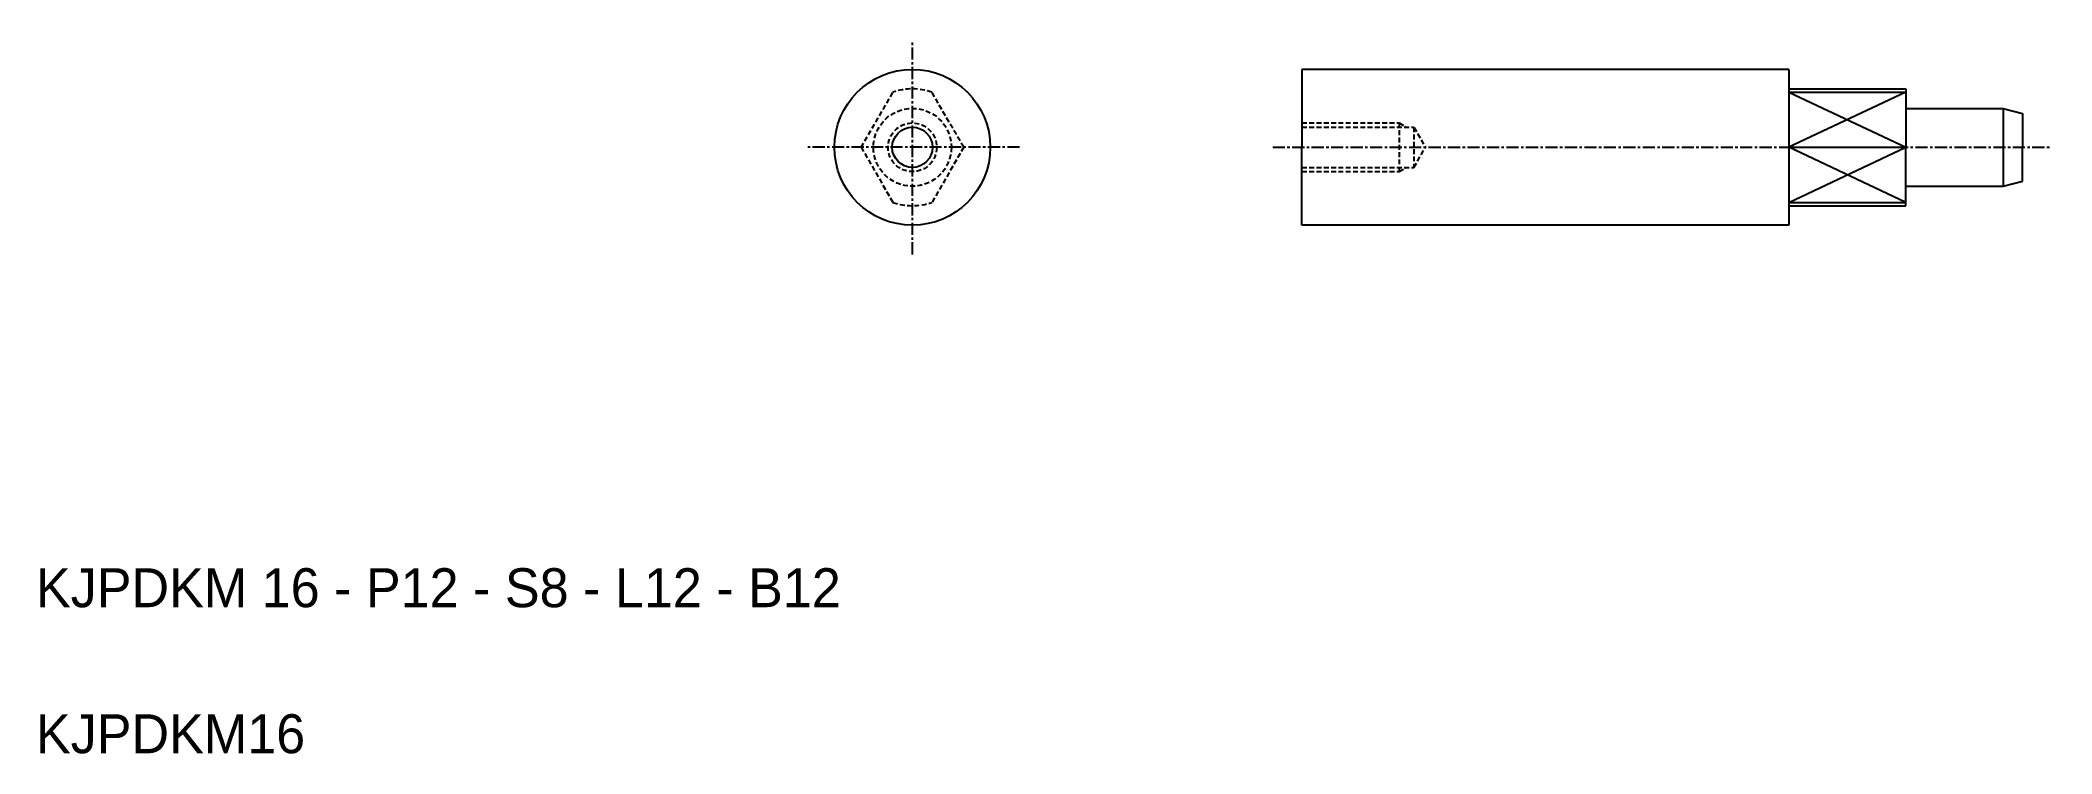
# Model space of a CAD drawing. Extents: x 10 to 217, y 10 to 83.
import ezdxf

# ---------------------------------------------------------------- set-up
doc = ezdxf.new("R2010")
doc.units = 0
doc.linetypes.add('CENTER', pattern=[2, 1.25, -0.25, 0.25, -0.25])
doc.linetypes.add('DASHED', pattern=[0.75, 0.5, -0.25])
doc.layers.get('0').update_dxf_attribs({"linetype": 'CONTINUOUS'})
doc.layers.add('CENTER', color=1, linetype='CENTER')

msp = doc.modelspace()

# ---------------------------------------------------------------- linework, layer by layer
at = {"color": 7, "linetype": 'CONTINUOUS'}
for p, q in [((190, 80.24), (140, 80.24)), ((140, 80.24), (140, 72.24)), ((190, 80.24), (190, 64.24)), ((190, 78.24), (202, 78.24)), ((190, 77.89), (202, 77.89)), ((202, 78.24), (202, 76.24)), ((202, 76.24), (202, 72.24)), ((202, 76.24), (212, 76.24)), ((212, 76.24), (214, 75.7)), ((212, 76.24), (212, 68.24)), ((214, 75.7), (214, 72.24)), ((140, 64.24), (140, 72.24)), ((202, 68.24), (202, 72.24)), ((214, 68.77), (214, 72.24)), ((202, 66.24), (202, 68.24)), ((202, 68.24), (212, 68.24)), ((212, 68.24), (214, 68.77)), ((190, 66.58), (202, 66.58)), ((190, 66.24), (202, 66.24)), ((190, 64.24), (140, 64.24))]:
    msp.add_line(p, q, dxfattribs=at)
at = {"color": 3, "linetype": 'DASHED'}
for p, q in [((94.73, 72.24), (98, 77.89)), ((105.27, 72.24), (102, 77.89)), ((140, 74.74), (150, 74.74)), ((150, 74.74), (150, 69.74)), ((150, 74.74), (150.66, 74.36)), ((140, 74.3), (151.5, 74.3)), ((151.5, 74.3), (151.5, 70.17)), ((151.5, 74.3), (152.69, 72.24)), ((94.73, 72.24), (98, 66.58)), ((105.27, 72.24), (102, 66.58)), ((151.5, 70.17), (152.69, 72.24)), ((140, 70.17), (151.5, 70.17)), ((140, 69.74), (150, 69.74)), ((150, 69.74), (150.66, 70.12))]:
    msp.add_line(p, q, dxfattribs=at)
at = {"color": 3, "linetype": 'CONTINUOUS'}
for p, q in [((202, 77.89), (190, 72.24)), ((190, 77.89), (202, 72.24)), ((190, 72.24), (202, 72.24)), ((190, 66.58), (202, 72.24)), ((202, 66.58), (190, 72.24))]:
    msp.add_line(p, q, dxfattribs=at)
at = {"color": 7, "linetype": 'CONTINUOUS'}
for radius in [8, 2.07]:
    msp.add_circle((100, 72.24), radius, dxfattribs=at)
at = {"color": 3, "linetype": 'DASHED'}
for radius in [4, 2.5]:
    msp.add_circle((100, 72.24), radius, dxfattribs=at)
for start, end in [(70.5288, 109.4712), (250.5288, 289.4712)]:
    msp.add_arc((100, 72.24), 6, start, end, dxfattribs=at)
at = {"layer": 'CENTER', "color": 1, "linetype": 'CENTER'}
for p, q in [((100, 61.24), (100, 83.24)), ((111, 72.24), (89, 72.24)), ((137, 72.24), (217, 72.24))]:
    msp.add_line(p, q, dxfattribs=at)

# ---------------------------------------------------------------- texts
at = {"color": 7, "linetype": 'CONTINUOUS'}
for s, p in [('KJPDKM 16 - P12 - S8 - L12 - B12', (10, 25)), ('KJPDKM16', (10, 10))]:
    msp.add_text(s, height=4, dxfattribs=at).set_placement(p)

doc.saveas('drawing.dxf')
